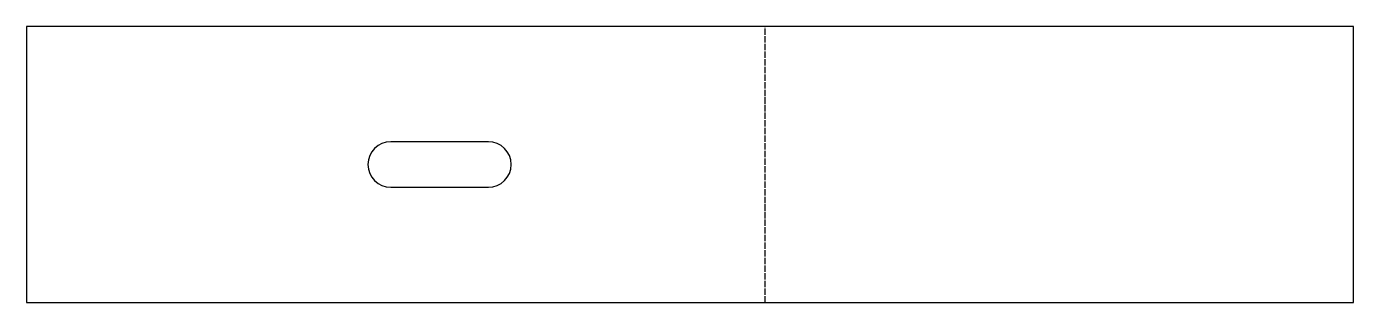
# Model space of a CAD drawing. Header units: millimetres. Extents: x 0 to 265, y 0 to 55.
import ezdxf

# ---------------------------------------------------------------- set-up
doc = ezdxf.new("R2010")
doc.units = ezdxf.units.MM
doc.linetypes.add('DASHED', pattern=[1.524, 1.27, -0.254])

msp = doc.modelspace()

# ---------------------------------------------------------------- linework, layer by layer
at = {"linetype": 'DASHED'}
msp.add_line((147.51715, 0), (147.51715, 55), dxfattribs=at)
msp.add_lwpolyline([(0, 0), (265.0343, 0), (265.0343, 55), (0, 55)], close=True)
msp.add_lwpolyline([(72.75, 22.95), (92.25, 22.95, 0.414213562), (96.8, 27.5), (96.8, 27.5, 0.414213562), (92.25, 32.05), (72.75, 32.05, 0.414213562), (68.2, 27.5), (68.2, 27.5, 0.414213562)], format="xyb", close=True)

doc.saveas('drawing.dxf')
